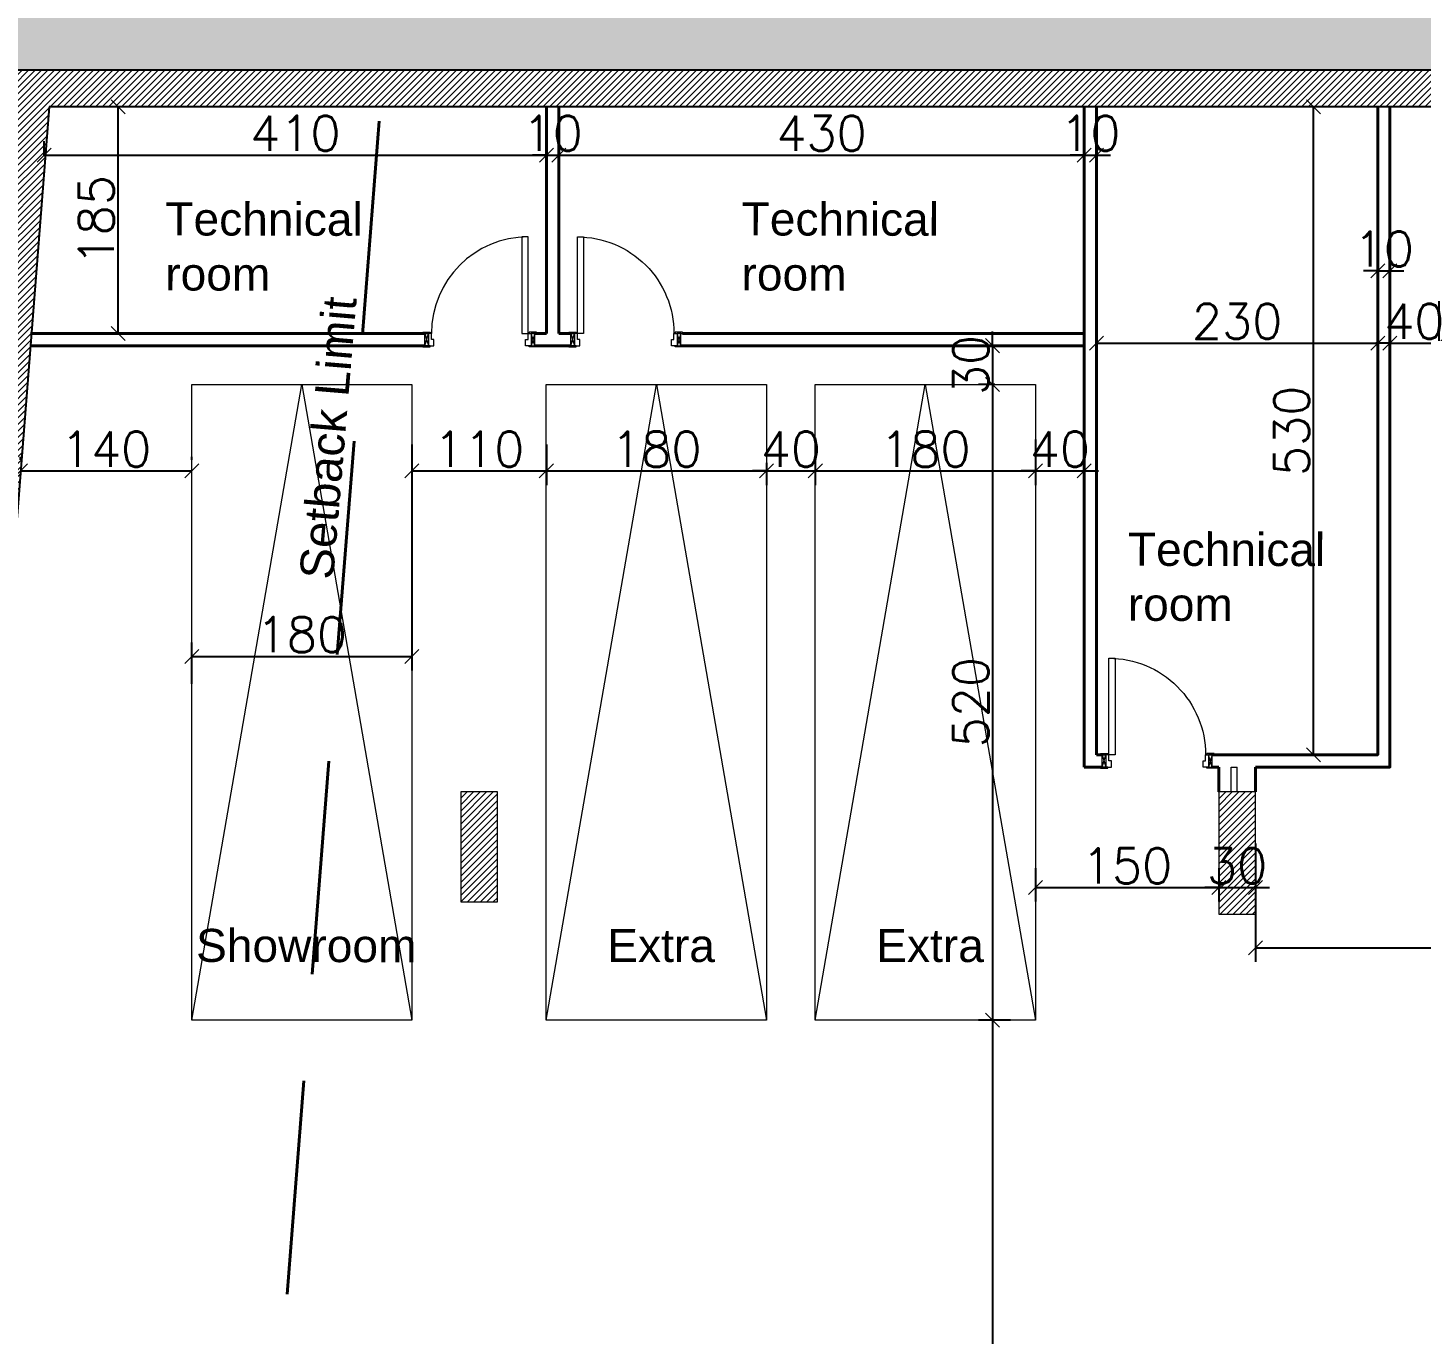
# Model space of a CAD drawing. Header units: metres. Extents: x -322116 to -321123, y -26723 to -26468.
# Drawn here: x -321733.15 to -321721.76, y -26542.24 to -26531.56 of the extents above; entities that cross this region are included whole.
import ezdxf

# ---------------------------------------------------------------- set-up
doc = ezdxf.new("R2010")
doc.units = ezdxf.units.M
doc.header["$LTSCALE"] = 7
doc.header["$MEASUREMENT"] = 0
doc.header["$PDMODE"] = 34
doc.header["$PDSIZE"] = 0.5
doc.linetypes.add('DASHED', pattern=[0.75, 0.5, -0.25])
doc.layers.add('22-1-14-ROAD P2PFGC', color=5, linetype='Continuous')
for name, color, linetype, lineweight in [('A-ANNO-TXT3', 6, 'Continuous', 30), ('A-DOOR', 134, 'Continuous', 18), ('A-GRID-DIMS', 142, 'Continuous', 9), ('A-STRS', 2, 'Continuous', 18), ('A-WALL-BLWO', 7, 'Continuous', 40), ('L-Structure', 5, 'Continuous', 15), ('PATT-CONC', 8, 'Continuous', 9), ('plaster', 1, 'Continuous', 0), ('projection plans', 8, 'Continuous', 5), ('XREF-W09-A-ELEV04$0$A--SECT-TILE', 32, 'Continuous', 5)]:
    doc.layers.add(name, color=color, linetype=linetype, lineweight=lineweight)
doc.styles.add('EG_SIMPLEX', font='SIMPLEX.shx')
doc.styles.get("Standard").update_dxf_attribs({"font": 'romans.shx', "height": 0.5})
doc.dimstyles.new('ERGA-M-0200', dxfattribs={"dimscale": 1.15, "dimtxt": 0.2, "dimasz": 0.2, "dimexe": 0.1, "dimexo": 0.1, "dimgap": 0.06, "dimtad": 1, "dimdec": 1, "dimlfac": 100, "dimrnd": 5, "dimdsep": 46, "dimtxsty": 'EG_SIMPLEX', "dimblk1": 'OBLIQUE', "dimblk2": 'OBLIQUE', "dimsah": 1, "dimcen": 0.3, "dimclrd": 256, "dimclre": 256, "dimclrt": 2, "dimadec": 0, "dimazin": 0, "dimtfac": 1, "dimtdec": 1, "dimtix": 1, "dimtmove": 2, "dimatfit": 3, "dimldrblk": 'OBLIQUE', "dimfxl": 1, "dimtolj": 1, "dimtzin": 0, "dimarcsym": 0})

# ---------------------------------------------------------------- blocks, each defined once
blk = doc.blocks.new('plot limit')
at = {"color": 5, "linetype": 'DASHED', "ltscale": 0.5}
blk.add_lwpolyline([(-321703.4829, -26753.8659), (-321705.0008, -26724.0106), (-321711.838, -26724.5726), (-321722.2069, -26724.9338), (-321726.107, -26724.928), (-321730.075, -26724.7313), (-321732.3893, -26754.2736)], dxfattribs=at)
at = {"layer": 'A-ANNO-TXT3', "lineweight": 5, "insert": (-321730.9321, -26731.0807, 0), "char_height": 0.276, "attachment_point": 1, "rotation": 85.19766}
blk.add_mtext_dynamic_manual_height_columns('\\A1;{\\fArial Unicode MS|b0|i0|c0|p34;Setback Limit}', width=3.166192, gutter_width=3.6928, heights=[1.1191], dxfattribs=at)
blk = doc.blocks.new('CAR')
at = {"layer": 'projection plans'}
blk.add_lwpolyline([(-4465, 51996), (-6265, 51996), (-6265, 46796), (-4465, 46796)], close=True, dxfattribs=at)
blk.add_lwpolyline([(-6265, 51996), (-5365, 46796), (-4465, 51996)], dxfattribs=at)
blk = doc.blocks.new('*U112')
for p, q in [((-200, -100), (-170, 0)), ((-200, 0), (-170, -100)), ((700, -100), (670, 0)), ((700, 0), (670, -100))]:
    blk.add_line(p, q)
for points in [[(-215, 10), (-155, 10), (-155, 0), (-215, 0)], [(715, 10), (655, 10), (655, 0), (715, 0)], [(-215, -110), (-155, -110), (-155, -100), (-215, -100)], [(-170, 0), (-200, 0), (-200, -100), (-170, -100)], [(-145, -100), (-170, -100), (-170, 0), (-125, 0), (-125, -50), (-145, -50), (-145, -100)], [(-95, -890), (-95, -100), (-145, -100), (-145, -890)], [(645, -100), (670, -100), (670, 0), (625, 0), (625, -50), (645, -50), (645, -100)], [(715, -110), (655, -110), (655, -100), (715, -100)], [(670, 0), (700, 0), (700, -100), (670, -100)]]:
    blk.add_lwpolyline(points, close=True)
blk.add_arc((-145, -100), 790, 270, 0)
blk = doc.blocks.new('block')
at = {"layer": 'PATT-CONC', "transparency": 33554610}
h = blk.add_hatch(dxfattribs=at)
h.set_pattern_fill('ANSI31', color=8, scale=0.3)
h.set_pattern_definition([(45, (195, 0), (-0.0265165042945, 0.0265165042945), [])])
h.paths.add_polyline_path([(-321663.329, -26546.458), (-321663.329, -26546.758), (-321664.229, -26546.758), (-321664.229, -26546.458)])
h.paths.add_polyline_path([(-321642.229, -26538.808), (-321641.929, -26538.808), (-321641.929, -26537.808), (-321642.229, -26537.808)])
h.paths.add_polyline_path([(-321648.412, -26538.808), (-321648.112, -26538.808), (-321648.112, -26537.808), (-321648.412, -26537.808)])
h.paths.add_polyline_path([(-321652.212, -26539.308), (-321651.912, -26539.308), (-321651.912, -26538.508), (-321652.212, -26538.508)])
h.paths.add_polyline_path([(-321658.412, -26538.808), (-321658.112, -26538.808), (-321658.112, -26537.808), (-321658.412, -26537.808)])
h.paths.add_polyline_path([(-321658.412, -26547.358), (-321658.112, -26547.358), (-321658.112, -26548.258), (-321658.412, -26548.258)])
h.paths.add_polyline_path([(-321648.413, -26544.135), (-321648.113, -26544.135), (-321648.113, -26545.035), (-321648.413, -26545.035)])
h.paths.add_polyline_path([(-321664.612, -26538.708), (-321664.312, -26538.708), (-321664.312, -26537.808), (-321664.612, -26537.808)])
h.paths.add_polyline_path([(-321640.802, -26544.135), (-321641.102, -26544.135), (-321641.102, -26545.035), (-321640.802, -26545.035)])
h.paths.add_polyline_path([(-321651.912, -26547.958), (-321652.856, -26547.958), (-321652.856, -26548.258), (-321651.912, -26548.258)])
at = {"layer": 'L-Structure'}
for points in [[(-321664.612, -26538.708), (-321664.312, -26538.708), (-321664.312, -26537.808), (-321664.612, -26537.808), (-321664.612, -26538.708)], [(-321658.412, -26538.808), (-321658.112, -26538.808), (-321658.112, -26537.808), (-321658.412, -26537.808), (-321658.412, -26538.808)]]:
    blk.add_lwpolyline(points, dxfattribs=at)
blk = doc.blocks.new('new for 322')
at = {"layer": 'plaster'}
h = blk.add_hatch(dxfattribs=at)
h.set_pattern_fill('ANSI38', color=256, scale=1.6)
h.paths.add_polyline_path([(-321765.079, -26543.078), (-321765.504, -26543.503), (-321766.227, -26542.78), (-321766.296, -26542.78), (-321765.518, -26558.082), (-321764.316, -26558.082)])
h.paths.add_polyline_path([(-321768.583, -26556.863), (-321781.742, -26556.882), (-321781.742, -26554.12), (-321785.212, -26554.12), (-321785.212, -26556.858), (-321797.202, -26556.858), (-321797.296, -26558.058), (-321784.227, -26558.058), (-321784.227, -26555.32), (-321783.067, -26555.32), (-321783.067, -26558.082), (-321768.521, -26558.082)])
h.paths.add_polyline_path([(-321765.58, -26556.858), (-321768.583, -26556.863), (-321768.521, -26558.082), (-321765.518, -26558.082)])
h.paths.add_polyline_path([(-321797.202, -26556.858), (-321800.211, -26556.858), (-321800.305, -26558.058), (-321797.296, -26558.058)])
h.paths.add_polyline_path([(-321799.651, -26549.701), (-321799.117, -26542.887), (-321799.733, -26543.503), (-321800.323, -26542.913), (-321800.847, -26549.607), (-321801.509, -26558.058), (-321800.305, -26558.058), (-321800.211, -26556.858), (-321800.211, -26556.858)])
h.paths.add_polyline_path([(-321798.89, -26539.998), (-321798.257, -26531.905), (-321770.954, -26531.905), (-321771.015, -26530.705), (-321799.366, -26530.705), (-321800.087, -26539.904), (-321800.323, -26542.913), (-321799.733, -26543.503), (-321799.117, -26542.887)])
edge = h.paths.add_edge_path(flags=16)
edge.add_arc((-321799.733, -26542.78), 0.506, 0, 360)
h.paths.add_polyline_path([(-321799.976, -26543.172), (-321799.489, -26543.172), (-321799.489, -26542.834), (-321799.976, -26542.834)], flags=0)
h.paths.add_polyline_path([(-321800.151, -26542.752), (-321799.315, -26542.752), (-321799.315, -26542.415), (-321800.151, -26542.415)], flags=0)
h.paths.add_polyline_path([(-321800.019, -26538.163), (-321799.077, -26538.163), (-321799.077, -26537.713), (-321800.019, -26537.713)], flags=17)
h.paths.add_polyline_path([(-321799.737, -26537.665), (-321799.359, -26537.665), (-321799.359, -26537.205), (-321799.737, -26537.205)], flags=16)
edge = h.paths.add_edge_path()
edge.add_line((-321765.807, -26528.751), (-321767.005, -26528.826))
edge.add_line((-321767.005, -26528.826), (-321766.296, -26542.78))
edge.add_line((-321766.296, -26542.78), (-321766.227, -26542.78))
edge.add_line((-321766.227, -26542.78), (-321766.01, -26542.78))
edge.add_arc((-321765.504, -26542.78), 0.506, 39.0187, 180, ccw=False)
edge.add_line((-321765.11, -26542.461), (-321765.807, -26528.751))
blk = doc.blocks.new('_OBLIQUE')
at = {"color": 0, "linetype": 'ByBlock'}
blk.add_line((-0.5, -0.5), (0.5, 0.5), dxfattribs=at)
blk = doc.blocks.new('*D204')
at = {"layer": 'A-GRID-DIMS', "lineweight": -2, "transparency": 16777216}
for p, q in [((-321733.214, -26535.093), (-321733.214, -26535.068)), ((-321731.812, -26535.093), (-321731.812, -26535.068)), ((-321733.214, -26535.183), (-321731.812, -26535.183))]:
    blk.add_line(p, q, dxfattribs=at)
at = {"layer": 'Defpoints', "color": 0, "transparency": 16777216}
for p in [(-321733.214, -26535.208, 0), (-321731.812, -26535.183), (-321731.812, -26535.208, 0)]:
    blk.add_point(p, dxfattribs=at)
at = {"layer": 'A-GRID-DIMS', "lineweight": -2, "transparency": 16777216, "xscale": 0.115, "yscale": 0.115, "zscale": 0.115, "rotation": 180}
blk.add_blockref('_OBLIQUE', (-321733.214, -26535.183), dxfattribs=at)
at = {"layer": 'A-GRID-DIMS', "lineweight": -2, "transparency": 16777216, "xscale": 0.115, "yscale": 0.115, "zscale": 0.115}
blk.add_blockref('_OBLIQUE', (-321731.812, -26535.183), dxfattribs=at)
at = {"layer": 'A-GRID-DIMS', "color": 2, "transparency": 16777216, "insert": (-321732.513, -26535.005), "char_height": 0.2875, "attachment_point": 5, "style": 'EG_SIMPLEX'}
blk.add_mtext('\\A1;140', dxfattribs=at)
blk = doc.blocks.new('*D205')
at = {"layer": 'A-GRID-DIMS', "lineweight": -2, "transparency": 16777216}
for p, q in [((-321730.012, -26534.967), (-321730.012, -26536.816)), ((-321731.812, -26536.925), (-321731.812, -26536.586)), ((-321731.812, -26536.701), (-321730.012, -26536.701))]:
    blk.add_line(p, q, dxfattribs=at)
at = {"layer": 'Defpoints', "color": 0, "transparency": 16777216}
for p in [(-321730.012, -26534.852, 0), (-321730.012, -26536.701), (-321731.812, -26537.04, 0)]:
    blk.add_point(p, dxfattribs=at)
at = {"layer": 'A-GRID-DIMS', "lineweight": -2, "transparency": 16777216, "xscale": 0.115, "yscale": 0.115, "zscale": 0.115, "rotation": 180}
blk.add_blockref('_OBLIQUE', (-321731.812, -26536.701), dxfattribs=at)
at = {"layer": 'A-GRID-DIMS', "lineweight": -2, "transparency": 16777216, "xscale": 0.115, "yscale": 0.115, "zscale": 0.115}
blk.add_blockref('_OBLIQUE', (-321730.012, -26536.701), dxfattribs=at)
at = {"layer": 'A-GRID-DIMS', "color": 2, "transparency": 16777216, "insert": (-321730.912, -26536.522), "char_height": 0.2875, "attachment_point": 5, "style": 'EG_SIMPLEX'}
blk.add_mtext('\\A1;180', dxfattribs=at)
blk = doc.blocks.new('*D206')
at = {"layer": 'A-GRID-DIMS', "lineweight": -2, "transparency": 16777216}
for p, q in [((-321730.012, -26534.967), (-321730.012, -26535.298)), ((-321728.912, -26534.967), (-321728.912, -26535.298)), ((-321730.012, -26535.183), (-321728.912, -26535.183))]:
    blk.add_line(p, q, dxfattribs=at)
at = {"layer": 'Defpoints', "color": 0, "transparency": 16777216}
for p in [(-321730.012, -26534.852, 0), (-321728.912, -26534.852, 0), (-321728.912, -26535.183)]:
    blk.add_point(p, dxfattribs=at)
at = {"layer": 'A-GRID-DIMS', "lineweight": -2, "transparency": 16777216, "xscale": 0.115, "yscale": 0.115, "zscale": 0.115, "rotation": 180}
blk.add_blockref('_OBLIQUE', (-321730.012, -26535.183), dxfattribs=at)
at = {"layer": 'A-GRID-DIMS', "lineweight": -2, "transparency": 16777216, "xscale": 0.115, "yscale": 0.115, "zscale": 0.115}
blk.add_blockref('_OBLIQUE', (-321728.912, -26535.183), dxfattribs=at)
at = {"layer": 'A-GRID-DIMS', "color": 2, "transparency": 16777216, "insert": (-321729.462, -26535.005), "char_height": 0.2875, "attachment_point": 5, "style": 'EG_SIMPLEX'}
blk.add_mtext('\\A1;110', dxfattribs=at)
blk = doc.blocks.new('*D207')
at = {"layer": 'A-GRID-DIMS', "lineweight": -2, "transparency": 16777216}
for p, q in [((-321728.912, -26534.967), (-321728.912, -26535.298)), ((-321728.912, -26535.183), (-321727.112, -26535.183)), ((-321727.112, -26535.116), (-321727.112, -26535.298))]:
    blk.add_line(p, q, dxfattribs=at)
at = {"layer": 'Defpoints', "color": 0, "transparency": 16777216}
for p in [(-321728.912, -26534.852, 0), (-321727.112, -26535.001, 0), (-321727.112, -26535.183)]:
    blk.add_point(p, dxfattribs=at)
at = {"layer": 'A-GRID-DIMS', "lineweight": -2, "transparency": 16777216, "xscale": 0.115, "yscale": 0.115, "zscale": 0.115, "rotation": 180}
blk.add_blockref('_OBLIQUE', (-321728.912, -26535.183), dxfattribs=at)
at = {"layer": 'A-GRID-DIMS', "lineweight": -2, "transparency": 16777216, "xscale": 0.115, "yscale": 0.115, "zscale": 0.115}
blk.add_blockref('_OBLIQUE', (-321727.112, -26535.183), dxfattribs=at)
at = {"layer": 'A-GRID-DIMS', "color": 2, "transparency": 16777216, "insert": (-321728.012, -26535.005), "char_height": 0.2875, "attachment_point": 5, "style": 'EG_SIMPLEX'}
blk.add_mtext('\\A1;180', dxfattribs=at)
blk = doc.blocks.new('*D208')
at = {"layer": 'A-GRID-DIMS', "lineweight": -2, "transparency": 16777216}
for p, q in [((-321726.712, -26534.927), (-321726.712, -26535.298)), ((-321727.112, -26535.183), (-321727.227, -26535.183)), ((-321727.112, -26535.116), (-321727.112, -26535.298)), ((-321727.112, -26535.183), (-321726.712, -26535.183)), ((-321726.712, -26535.183), (-321726.597, -26535.183))]:
    blk.add_line(p, q, dxfattribs=at)
at = {"layer": 'Defpoints', "color": 0, "transparency": 16777216}
for p in [(-321726.712, -26534.812, 0), (-321727.112, -26535.001, 0), (-321726.712, -26535.183)]:
    blk.add_point(p, dxfattribs=at)
at = {"layer": 'A-GRID-DIMS', "lineweight": -2, "transparency": 16777216, "xscale": 0.115, "yscale": 0.115, "zscale": 0.115}
blk.add_blockref('_OBLIQUE', (-321727.112, -26535.183), dxfattribs=at)
at = {"layer": 'A-GRID-DIMS', "lineweight": -2, "transparency": 16777216, "xscale": 0.115, "yscale": 0.115, "zscale": 0.115, "rotation": 180}
blk.add_blockref('_OBLIQUE', (-321726.712, -26535.183), dxfattribs=at)
at = {"layer": 'A-GRID-DIMS', "color": 2, "transparency": 16777216, "insert": (-321726.912, -26535.005), "char_height": 0.2875, "attachment_point": 5, "style": 'EG_SIMPLEX'}
blk.add_mtext('\\A1;40', dxfattribs=at)
blk = doc.blocks.new('*D209')
at = {"layer": 'A-GRID-DIMS', "lineweight": -2, "transparency": 16777216}
for p, q in [((-321726.712, -26534.927), (-321726.712, -26535.298)), ((-321724.912, -26534.927), (-321724.912, -26535.298)), ((-321726.712, -26535.183), (-321724.912, -26535.183))]:
    blk.add_line(p, q, dxfattribs=at)
at = {"layer": 'Defpoints', "color": 0, "transparency": 16777216}
for p in [(-321726.712, -26534.812, 0), (-321724.912, -26534.812, 0), (-321724.912, -26535.183)]:
    blk.add_point(p, dxfattribs=at)
at = {"layer": 'A-GRID-DIMS', "lineweight": -2, "transparency": 16777216, "xscale": 0.115, "yscale": 0.115, "zscale": 0.115, "rotation": 180}
blk.add_blockref('_OBLIQUE', (-321726.712, -26535.183), dxfattribs=at)
at = {"layer": 'A-GRID-DIMS', "lineweight": -2, "transparency": 16777216, "xscale": 0.115, "yscale": 0.115, "zscale": 0.115}
blk.add_blockref('_OBLIQUE', (-321724.912, -26535.183), dxfattribs=at)
at = {"layer": 'A-GRID-DIMS', "color": 2, "transparency": 16777216, "insert": (-321725.812, -26535.005), "char_height": 0.2875, "attachment_point": 5, "style": 'EG_SIMPLEX'}
blk.add_mtext('\\A1;180', dxfattribs=at)
blk = doc.blocks.new('*D210')
at = {"layer": 'A-GRID-DIMS', "lineweight": -2, "transparency": 16777216}
for p, q in [((-321724.912, -26534.927), (-321724.912, -26535.298)), ((-321724.512, -26534.927), (-321724.512, -26535.298)), ((-321724.912, -26535.183), (-321725.027, -26535.183)), ((-321724.912, -26535.183), (-321724.512, -26535.183)), ((-321724.512, -26535.183), (-321724.397, -26535.183))]:
    blk.add_line(p, q, dxfattribs=at)
at = {"layer": 'Defpoints', "color": 0, "transparency": 16777216}
for p in [(-321724.912, -26534.812, 0), (-321724.512, -26534.812), (-321724.512, -26535.183)]:
    blk.add_point(p, dxfattribs=at)
at = {"layer": 'A-GRID-DIMS', "lineweight": -2, "transparency": 16777216, "xscale": 0.115, "yscale": 0.115, "zscale": 0.115}
blk.add_blockref('_OBLIQUE', (-321724.912, -26535.183), dxfattribs=at)
at = {"layer": 'A-GRID-DIMS', "lineweight": -2, "transparency": 16777216, "xscale": 0.115, "yscale": 0.115, "zscale": 0.115, "rotation": 180}
blk.add_blockref('_OBLIQUE', (-321724.512, -26535.183), dxfattribs=at)
at = {"layer": 'A-GRID-DIMS', "color": 2, "transparency": 16777216, "insert": (-321724.712, -26535.005), "char_height": 0.2875, "attachment_point": 5, "style": 'EG_SIMPLEX'}
blk.add_mtext('\\A1;40', dxfattribs=at)
blk = doc.blocks.new('*D211')
at = {"layer": 'A-GRID-DIMS', "lineweight": -2, "transparency": 16777216}
for p, q in [((-321725.262, -26534.158), (-321725.262, -26534.043)), ((-321725.243, -26534.158), (-321725.377, -26534.158)), ((-321725.262, -26534.158), (-321725.262, -26534.475)), ((-321725.243, -26534.475), (-321725.377, -26534.475)), ((-321725.262, -26534.475), (-321725.262, -26534.59))]:
    blk.add_line(p, q, dxfattribs=at)
at = {"layer": 'Defpoints', "color": 0, "transparency": 16777216}
for p in [(-321725.128, -26534.158, 0), (-321725.262, -26534.475), (-321725.128, -26534.475, 0)]:
    blk.add_point(p, dxfattribs=at)
at = {"layer": 'A-GRID-DIMS', "lineweight": -2, "transparency": 16777216, "xscale": 0.115, "yscale": 0.115, "zscale": 0.115}
for p, rotation in [((-321725.262, -26534.158), 270), ((-321725.262, -26534.475), 90)]:
    blk.add_blockref('_OBLIQUE', p, dxfattribs=dict(at, rotation=rotation))
at = {"layer": 'A-GRID-DIMS', "color": 2, "transparency": 16777216, "insert": (-321725.44, -26534.316), "char_height": 0.2875, "attachment_point": 5, "rotation": 90, "style": 'EG_SIMPLEX'}
blk.add_mtext('\\A1;30', dxfattribs=at)
blk = doc.blocks.new('*D212')
at = {"layer": 'A-GRID-DIMS', "lineweight": -2, "transparency": 16777216}
for p, q in [((-321725.243, -26534.475), (-321725.377, -26534.475)), ((-321725.262, -26534.475), (-321725.262, -26539.675)), ((-321725.115, -26539.675), (-321725.377, -26539.675))]:
    blk.add_line(p, q, dxfattribs=at)
at = {"layer": 'Defpoints', "color": 0, "transparency": 16777216}
for p in [(-321725.128, -26534.475, 0), (-321725.262, -26539.675), (-321725, -26539.675, 0)]:
    blk.add_point(p, dxfattribs=at)
at = {"layer": 'A-GRID-DIMS', "lineweight": -2, "transparency": 16777216, "xscale": 0.115, "yscale": 0.115, "zscale": 0.115}
for p, rotation in [((-321725.262, -26534.475), 90), ((-321725.262, -26539.675), 270)]:
    blk.add_blockref('_OBLIQUE', p, dxfattribs=dict(at, rotation=rotation))
at = {"layer": 'A-GRID-DIMS', "color": 2, "transparency": 16777216, "insert": (-321725.44, -26537.075), "char_height": 0.2875, "attachment_point": 5, "rotation": 90, "style": 'EG_SIMPLEX'}
blk.add_mtext('\\A1;520', dxfattribs=at)
blk = doc.blocks.new('*D213')
at = {"layer": 'A-GRID-DIMS', "lineweight": -2, "transparency": 16777216}
for p, q in [((-321725.115, -26539.675), (-321725.377, -26539.675)), ((-321725.262, -26539.675), (-321725.262, -26545.758)), ((-321724.944, -26545.758), (-321725.377, -26545.758))]:
    blk.add_line(p, q, dxfattribs=at)
at = {"layer": 'Defpoints', "color": 0, "transparency": 16777216}
for p in [(-321725, -26539.675, 0), (-321725.262, -26545.758), (-321724.829, -26545.758)]:
    blk.add_point(p, dxfattribs=at)
at = {"layer": 'A-GRID-DIMS', "lineweight": -2, "transparency": 16777216, "xscale": 0.115, "yscale": 0.115, "zscale": 0.115}
for p, rotation in [((-321725.262, -26539.675), 90), ((-321725.262, -26545.758), 270)]:
    blk.add_blockref('_OBLIQUE', p, dxfattribs=dict(at, rotation=rotation))
at = {"layer": 'A-GRID-DIMS', "color": 2, "transparency": 16777216, "insert": (-321725.44, -26542.716), "char_height": 0.2875, "attachment_point": 5, "rotation": 90, "style": 'EG_SIMPLEX'}
blk.add_mtext('\\A1;610', dxfattribs=at)
blk = doc.blocks.new('*D248')
at = {"layer": 'A-GRID-DIMS', "lineweight": -2, "transparency": 16777216}
for p, q in [((-321724.412, -26534.122), (-321724.412, -26534.023)), ((-321722.112, -26534.122), (-321722.112, -26534.023)), ((-321724.412, -26534.138), (-321722.112, -26534.138))]:
    blk.add_line(p, q, dxfattribs=at)
at = {"layer": 'Defpoints', "color": 0, "transparency": 16777216}
for p in [(-321722.112, -26534.138), (-321724.412, -26534.237), (-321722.112, -26534.237)]:
    blk.add_point(p, dxfattribs=at)
at = {"layer": 'A-GRID-DIMS', "lineweight": -2, "transparency": 16777216, "xscale": 0.115, "yscale": 0.115, "zscale": 0.115, "rotation": 180}
blk.add_blockref('_OBLIQUE', (-321724.412, -26534.138), dxfattribs=at)
at = {"layer": 'A-GRID-DIMS', "lineweight": -2, "transparency": 16777216, "xscale": 0.115, "yscale": 0.115, "zscale": 0.115}
blk.add_blockref('_OBLIQUE', (-321722.112, -26534.138), dxfattribs=at)
at = {"layer": 'A-GRID-DIMS', "color": 2, "transparency": 16777216, "insert": (-321723.262, -26533.959), "char_height": 0.2875, "attachment_point": 5, "style": 'EG_SIMPLEX'}
blk.add_mtext('\\A1;230', dxfattribs=at)
blk = doc.blocks.new('*D249')
at = {"layer": 'A-GRID-DIMS', "lineweight": -2, "transparency": 16777216}
blk.add_line((-321732.415, -26534.058), (-321732.415, -26532.205), dxfattribs=at)
at = {"layer": 'Defpoints', "color": 0, "transparency": 16777216}
for p in [(-321732.415, -26532.205, 586.106), (-321732.415, -26532.205), (-321732.415, -26534.058, 0.001)]:
    blk.add_point(p, dxfattribs=at)
at = {"layer": 'A-GRID-DIMS', "lineweight": -2, "transparency": 16777216, "xscale": 0.115, "yscale": 0.115, "zscale": 0.115}
for p, rotation in [((-321732.415, -26532.205), 90), ((-321732.415, -26534.058), 270)]:
    blk.add_blockref('_OBLIQUE', p, dxfattribs=dict(at, rotation=rotation))
at = {"layer": 'A-GRID-DIMS', "color": 2, "transparency": 16777216, "insert": (-321732.593, -26533.132), "char_height": 0.2875, "attachment_point": 5, "rotation": 90, "style": 'EG_SIMPLEX'}
blk.add_mtext('\\A1;185', dxfattribs=at)
blk = doc.blocks.new('*D250')
at = {"layer": 'A-GRID-DIMS', "lineweight": -2, "transparency": 16777216}
for p, q in [((-321733.019, -26532.605), (-321733.019, -26532.485)), ((-321728.91, -26532.605), (-321728.91, -26532.485)), ((-321733.019, -26532.6), (-321728.91, -26532.6))]:
    blk.add_line(p, q, dxfattribs=at)
at = {"layer": 'Defpoints', "color": 0, "transparency": 16777216}
for p in [(-321728.91, -26532.6), (-321733.019, -26532.72, 0), (-321728.91, -26532.72, 0.001)]:
    blk.add_point(p, dxfattribs=at)
at = {"layer": 'A-GRID-DIMS', "lineweight": -2, "transparency": 16777216, "xscale": 0.115, "yscale": 0.115, "zscale": 0.115, "rotation": 180}
blk.add_blockref('_OBLIQUE', (-321733.019, -26532.6), dxfattribs=at)
at = {"layer": 'A-GRID-DIMS', "lineweight": -2, "transparency": 16777216, "xscale": 0.115, "yscale": 0.115, "zscale": 0.115}
blk.add_blockref('_OBLIQUE', (-321728.91, -26532.6), dxfattribs=at)
at = {"layer": 'A-GRID-DIMS', "color": 2, "transparency": 16777216, "insert": (-321730.965, -26532.421), "char_height": 0.2875, "attachment_point": 5, "style": 'EG_SIMPLEX'}
blk.add_mtext('\\A1;410', dxfattribs=at)
blk = doc.blocks.new('*D251')
at = {"layer": 'A-GRID-DIMS', "lineweight": -2, "transparency": 16777216}
for p, q in [((-321728.81, -26532.32), (-321728.81, -26532.715)), ((-321728.91, -26532.605), (-321728.91, -26532.485)), ((-321728.91, -26532.6), (-321729.025, -26532.6)), ((-321728.91, -26532.6), (-321728.81, -26532.6)), ((-321728.81, -26532.6), (-321728.695, -26532.6))]:
    blk.add_line(p, q, dxfattribs=at)
at = {"layer": 'Defpoints', "color": 0, "transparency": 16777216}
for p in [(-321728.81, -26532.205, 0.001), (-321728.81, -26532.6), (-321728.91, -26532.72, 0.001)]:
    blk.add_point(p, dxfattribs=at)
at = {"layer": 'A-GRID-DIMS', "lineweight": -2, "transparency": 16777216, "xscale": 0.115, "yscale": 0.115, "zscale": 0.115}
blk.add_blockref('_OBLIQUE', (-321728.91, -26532.6), dxfattribs=at)
at = {"layer": 'A-GRID-DIMS', "lineweight": -2, "transparency": 16777216, "xscale": 0.115, "yscale": 0.115, "zscale": 0.115, "rotation": 180}
blk.add_blockref('_OBLIQUE', (-321728.81, -26532.6), dxfattribs=at)
at = {"layer": 'A-GRID-DIMS', "color": 2, "transparency": 16777216, "insert": (-321728.86, -26532.421), "char_height": 0.2875, "attachment_point": 5, "style": 'EG_SIMPLEX'}
blk.add_mtext('\\A1;10', dxfattribs=at)
blk = doc.blocks.new('*D252')
at = {"layer": 'A-GRID-DIMS', "lineweight": -2, "transparency": 16777216}
for p, q in [((-321728.81, -26532.32), (-321728.81, -26532.715)), ((-321724.512, -26532.32), (-321724.512, -26532.715)), ((-321728.81, -26532.6), (-321724.512, -26532.6))]:
    blk.add_line(p, q, dxfattribs=at)
at = {"layer": 'Defpoints', "color": 0, "transparency": 16777216}
for p in [(-321728.81, -26532.205, 0.001), (-321724.512, -26532.205), (-321724.512, -26532.6)]:
    blk.add_point(p, dxfattribs=at)
at = {"layer": 'A-GRID-DIMS', "lineweight": -2, "transparency": 16777216, "xscale": 0.115, "yscale": 0.115, "zscale": 0.115, "rotation": 180}
blk.add_blockref('_OBLIQUE', (-321728.81, -26532.6), dxfattribs=at)
at = {"layer": 'A-GRID-DIMS', "lineweight": -2, "transparency": 16777216, "xscale": 0.115, "yscale": 0.115, "zscale": 0.115}
blk.add_blockref('_OBLIQUE', (-321724.512, -26532.6), dxfattribs=at)
at = {"layer": 'A-GRID-DIMS', "color": 2, "transparency": 16777216, "insert": (-321726.661, -26532.421), "char_height": 0.2875, "attachment_point": 5, "style": 'EG_SIMPLEX'}
blk.add_mtext('\\A1;430', dxfattribs=at)
blk = doc.blocks.new('*D253')
at = {"layer": 'A-GRID-DIMS', "lineweight": -2, "transparency": 16777216}
for p, q in [((-321724.512, -26532.32), (-321724.512, -26532.715)), ((-321724.412, -26532.32), (-321724.412, -26532.715)), ((-321724.512, -26532.6), (-321724.627, -26532.6)), ((-321724.512, -26532.6), (-321724.412, -26532.6)), ((-321724.412, -26532.6), (-321724.297, -26532.6))]:
    blk.add_line(p, q, dxfattribs=at)
at = {"layer": 'Defpoints', "color": 0, "transparency": 16777216}
for p in [(-321724.512, -26532.205), (-321724.412, -26532.205), (-321724.412, -26532.6)]:
    blk.add_point(p, dxfattribs=at)
at = {"layer": 'A-GRID-DIMS', "lineweight": -2, "transparency": 16777216, "xscale": 0.115, "yscale": 0.115, "zscale": 0.115}
blk.add_blockref('_OBLIQUE', (-321724.512, -26532.6), dxfattribs=at)
at = {"layer": 'A-GRID-DIMS', "lineweight": -2, "transparency": 16777216, "xscale": 0.115, "yscale": 0.115, "zscale": 0.115, "rotation": 180}
blk.add_blockref('_OBLIQUE', (-321724.412, -26532.6), dxfattribs=at)
at = {"layer": 'A-GRID-DIMS', "color": 2, "transparency": 16777216, "insert": (-321724.462, -26532.421), "char_height": 0.2875, "attachment_point": 5, "style": 'EG_SIMPLEX'}
blk.add_mtext('\\A1;10', dxfattribs=at)
blk = doc.blocks.new('*D254')
at = {"layer": 'A-GRID-DIMS', "lineweight": -2, "transparency": 16777216}
for p, q in [((-321722.112, -26533.21), (-321722.112, -26533.662)), ((-321722.012, -26533.21), (-321722.012, -26533.662)), ((-321722.112, -26533.547), (-321722.227, -26533.547)), ((-321722.112, -26533.547), (-321722.012, -26533.547)), ((-321722.012, -26533.547), (-321721.897, -26533.547))]:
    blk.add_line(p, q, dxfattribs=at)
at = {"layer": 'Defpoints', "color": 0, "transparency": 16777216}
for p in [(-321722.112, -26533.095), (-321722.012, -26533.095), (-321722.012, -26533.547)]:
    blk.add_point(p, dxfattribs=at)
at = {"layer": 'A-GRID-DIMS', "lineweight": -2, "transparency": 16777216, "xscale": 0.115, "yscale": 0.115, "zscale": 0.115}
blk.add_blockref('_OBLIQUE', (-321722.112, -26533.547), dxfattribs=at)
at = {"layer": 'A-GRID-DIMS', "lineweight": -2, "transparency": 16777216, "xscale": 0.115, "yscale": 0.115, "zscale": 0.115, "rotation": 180}
blk.add_blockref('_OBLIQUE', (-321722.012, -26533.547), dxfattribs=at)
at = {"layer": 'A-GRID-DIMS', "color": 2, "transparency": 16777216, "insert": (-321722.062, -26533.368), "char_height": 0.2875, "attachment_point": 5, "style": 'EG_SIMPLEX'}
blk.add_mtext('\\A1;10', dxfattribs=at)
blk = doc.blocks.new('*D255')
at = {"layer": 'A-GRID-DIMS', "lineweight": -2, "transparency": 16777216}
for p, q in [((-321721.612, -26533.676), (-321721.612, -26534.253)), ((-321722.012, -26533.802), (-321722.012, -26534.253)), ((-321722.012, -26534.138), (-321722.127, -26534.138)), ((-321722.012, -26534.138), (-321721.612, -26534.138)), ((-321721.612, -26534.138), (-321721.497, -26534.138))]:
    blk.add_line(p, q, dxfattribs=at)
at = {"layer": 'Defpoints', "color": 0, "transparency": 16777216}
for p in [(-321721.612, -26533.561), (-321722.012, -26533.687), (-321721.612, -26534.138)]:
    blk.add_point(p, dxfattribs=at)
at = {"layer": 'A-GRID-DIMS', "lineweight": -2, "transparency": 16777216, "xscale": 0.115, "yscale": 0.115, "zscale": 0.115}
blk.add_blockref('_OBLIQUE', (-321722.012, -26534.138), dxfattribs=at)
at = {"layer": 'A-GRID-DIMS', "lineweight": -2, "transparency": 16777216, "xscale": 0.115, "yscale": 0.115, "zscale": 0.115, "rotation": 180}
blk.add_blockref('_OBLIQUE', (-321721.612, -26534.138), dxfattribs=at)
at = {"layer": 'A-GRID-DIMS', "color": 2, "transparency": 16777216, "insert": (-321721.812, -26533.959), "char_height": 0.2875, "attachment_point": 5, "style": 'EG_SIMPLEX'}
blk.add_mtext('\\A1;40', dxfattribs=at)
blk = doc.blocks.new('*D257')
at = {"layer": 'A-GRID-DIMS', "lineweight": -2, "transparency": 16777216}
for p, q in [((-321722.647, -26532.205), (-321722.752, -26532.205)), ((-321722.637, -26537.505), (-321722.637, -26532.205)), ((-321722.647, -26537.505), (-321722.752, -26537.505))]:
    blk.add_line(p, q, dxfattribs=at)
at = {"layer": 'Defpoints', "color": 0, "transparency": 16777216}
for p in [(-321722.637, -26532.205), (-321722.532, -26532.205, 586.106), (-321722.532, -26537.505)]:
    blk.add_point(p, dxfattribs=at)
at = {"layer": 'A-GRID-DIMS', "lineweight": -2, "transparency": 16777216, "xscale": 0.115, "yscale": 0.115, "zscale": 0.115}
for p, rotation in [((-321722.637, -26532.205), 90), ((-321722.637, -26537.505), 270)]:
    blk.add_blockref('_OBLIQUE', p, dxfattribs=dict(at, rotation=rotation))
at = {"layer": 'A-GRID-DIMS', "color": 2, "transparency": 16777216, "insert": (-321722.815, -26534.855), "char_height": 0.2875, "attachment_point": 5, "rotation": 90, "style": 'EG_SIMPLEX'}
blk.add_mtext('\\A1;530', dxfattribs=at)
blk = doc.blocks.new('*D265')
at = {"layer": 'A-GRID-DIMS', "lineweight": -2, "transparency": 16777216}
for p, q in [((-321724.912, -26538.433), (-321724.912, -26538.706)), ((-321723.412, -26538.433), (-321723.412, -26538.706)), ((-321724.912, -26538.591), (-321723.412, -26538.591))]:
    blk.add_line(p, q, dxfattribs=at)
at = {"layer": 'Defpoints', "color": 0, "transparency": 16777216}
for p in [(-321724.912, -26538.318, 0), (-321723.412, -26538.318), (-321723.412, -26538.591)]:
    blk.add_point(p, dxfattribs=at)
at = {"layer": 'A-GRID-DIMS', "lineweight": -2, "transparency": 16777216, "xscale": 0.115, "yscale": 0.115, "zscale": 0.115, "rotation": 180}
blk.add_blockref('_OBLIQUE', (-321724.912, -26538.591), dxfattribs=at)
at = {"layer": 'A-GRID-DIMS', "lineweight": -2, "transparency": 16777216, "xscale": 0.115, "yscale": 0.115, "zscale": 0.115}
blk.add_blockref('_OBLIQUE', (-321723.412, -26538.591), dxfattribs=at)
at = {"layer": 'A-GRID-DIMS', "color": 2, "transparency": 16777216, "insert": (-321724.162, -26538.413), "char_height": 0.2875, "attachment_point": 5, "style": 'EG_SIMPLEX'}
blk.add_mtext('\\A1;150', dxfattribs=at)
blk = doc.blocks.new('*D266')
at = {"layer": 'A-GRID-DIMS', "lineweight": -2, "transparency": 16777216}
for p, q in [((-321723.112, -26538.231), (-321723.112, -26538.706)), ((-321723.412, -26538.433), (-321723.412, -26538.706)), ((-321723.412, -26538.591), (-321723.527, -26538.591)), ((-321723.412, -26538.591), (-321723.112, -26538.591)), ((-321723.112, -26538.591), (-321722.997, -26538.591))]:
    blk.add_line(p, q, dxfattribs=at)
at = {"layer": 'Defpoints', "color": 0, "transparency": 16777216}
for p in [(-321723.112, -26538.116), (-321723.412, -26538.318), (-321723.112, -26538.591)]:
    blk.add_point(p, dxfattribs=at)
at = {"layer": 'A-GRID-DIMS', "lineweight": -2, "transparency": 16777216, "xscale": 0.115, "yscale": 0.115, "zscale": 0.115}
blk.add_blockref('_OBLIQUE', (-321723.412, -26538.591), dxfattribs=at)
at = {"layer": 'A-GRID-DIMS', "lineweight": -2, "transparency": 16777216, "xscale": 0.115, "yscale": 0.115, "zscale": 0.115, "rotation": 180}
blk.add_blockref('_OBLIQUE', (-321723.112, -26538.591), dxfattribs=at)
at = {"layer": 'A-GRID-DIMS', "color": 2, "transparency": 16777216, "insert": (-321723.262, -26538.413), "char_height": 0.2875, "attachment_point": 5, "style": 'EG_SIMPLEX'}
blk.add_mtext('\\A1;30', dxfattribs=at)
blk = doc.blocks.new('*D267')
at = {"layer": 'A-GRID-DIMS', "lineweight": -2, "transparency": 16777216}
for p, q in [((-321723.112, -26538.231), (-321723.112, -26539.199)), ((-321717.212, -26538.623), (-321717.212, -26539.199)), ((-321723.112, -26539.084), (-321717.212, -26539.084))]:
    blk.add_line(p, q, dxfattribs=at)
at = {"layer": 'Defpoints', "color": 0, "transparency": 16777216}
for p in [(-321723.112, -26538.116), (-321717.212, -26538.508), (-321717.212, -26539.084)]:
    blk.add_point(p, dxfattribs=at)
at = {"layer": 'A-GRID-DIMS', "lineweight": -2, "transparency": 16777216, "xscale": 0.115, "yscale": 0.115, "zscale": 0.115, "rotation": 180}
blk.add_blockref('_OBLIQUE', (-321723.112, -26539.084), dxfattribs=at)
at = {"layer": 'A-GRID-DIMS', "lineweight": -2, "transparency": 16777216, "xscale": 0.115, "yscale": 0.115, "zscale": 0.115}
blk.add_blockref('_OBLIQUE', (-321717.212, -26539.084), dxfattribs=at)
at = {"layer": 'A-GRID-DIMS', "color": 2, "transparency": 16777216, "insert": (-321720.162, -26538.906), "char_height": 0.2875, "attachment_point": 5, "style": 'EG_SIMPLEX'}
blk.add_mtext('\\A1;590', dxfattribs=at)

msp = doc.modelspace()

# ---------------------------------------------------------------- hatches: boundary and pattern name
at = {"layer": 'PATT-CONC', "transparency": 33554610}
h = msp.add_hatch(dxfattribs=at)
h.set_pattern_fill('ANSI31', color=8, scale=0.3)
h.set_pattern_definition([(45, (0, 0), (-0.0265165042945, 0.0265165042945), [])])
h.paths.add_polyline_path([(-321732.1786, -26556.5581), (-321732.2021, -26556.8581), (-321735.2113, -26556.8581), (-321733.2566, -26531.9053), (-321701.8485, -26531.9053), (-321700.5785, -26556.8822), (-321703.5836, -26556.8581), (-321703.5989, -26556.5581), (-321700.8954, -26556.5581), (-321702.1336, -26532.2053), (-321732.9791, -26532.2053), (-321734.8869, -26556.5581)])

# ---------------------------------------------------------------- linework, layer by layer
at = {"layer": '22-1-14-ROAD P2PFGC'}
for points, elevation in [([(-321701.8485, -26531.9053), (-321733.2566, -26531.9053)], 586.1059), ([(-321732.9791, -26532.2053), (-321734.8869, -26556.5581), (-321720.5118, -26556.5581), (-321720.5118, -26553.8198)], 0), ([(-321708.5117, -26532.2053), (-321732.9791, -26532.2053)], 586.1059)]:
    msp.add_lwpolyline(points, dxfattribs=dict(at, elevation=elevation))
at = {"layer": 'A-WALL-BLWO'}
for p, q in [((-321733.1321, -26534.0581, 0.0007), (-321729.9068, -26534.0581, 0.0004)), ((-321729.0068, -26534.0581, 0.0004), (-321728.9098, -26534.0581, 0.0003)), ((-321728.8098, -26534.0581, 0.0003), (-321728.7128, -26534.0581, 0.0003)), ((-321727.7978, -26534.0581, 0.0003), (-321724.5118, -26534.0581)), ((-321733.1321, -26534.1581, 0.0007), (-321729.9068, -26534.1581, 0.0004)), ((-321729.0068, -26534.1581, 0.0004), (-321728.7128, -26534.1581, 0.0003)), ((-321727.8128, -26534.1581, 0.0003), (-321724.5118, -26534.1581)), ((-321723.4118, -26537.8081), (-321723.4118, -26537.6053)), ((-321723.1118, -26537.8081), (-321723.1118, -26537.6053))]:
    msp.add_line(p, q, dxfattribs=at)
at = {"layer": 'A-WALL-BLWO', "elevation": 0.0007}
for points in [[(-321728.9098, -26532.2053), (-321728.9098, -26534.0581)], [(-321728.8098, -26534.0581), (-321728.8098, -26532.2053)]]:
    msp.add_lwpolyline(points, dxfattribs=at)
at = {"layer": 'A-WALL-BLWO'}
for points in [[(-321724.5118, -26532.2053), (-321724.5118, -26537.6053)], [(-321724.4118, -26532.2053), (-321724.4118, -26537.5053)], [(-321723.1118, -26537.6053), (-321722.0118, -26537.6053), (-321722.0118, -26532.2053)], [(-321723.1118, -26537.5053), (-321722.1118, -26537.5053), (-321722.1118, -26532.2053)], [(-321724.5118, -26537.6053), (-321724.3648, -26537.6053)], [(-321724.4118, -26537.5053), (-321724.3648, -26537.5053)], [(-321724.3798, -26537.6053), (-321724.3648, -26537.6053)], [(-321723.4648, -26537.5053), (-321723.1118, -26537.5053)], [(-321723.4648, -26537.6053), (-321723.4118, -26537.6053)], [(-321723.1118, -26537.6053), (-321723.1118, -26537.6053)]]:
    msp.add_lwpolyline(points, dxfattribs=at)
at = {"layer": 'XREF-W09-A-ELEV04$0$A--SECT-TILE'}
for p, q in [((-321723.3118, -26537.8081), (-321723.3118, -26537.6053)), ((-321723.2618, -26537.8081), (-321723.2618, -26537.6053))]:
    msp.add_line(p, q, dxfattribs=at)
msp.add_lwpolyline([(-321723.3118, -26537.6053), (-321723.2618, -26537.6053)], dxfattribs=at)

# ---------------------------------------------------------------- block references
at = {"layer": 'A-DOOR', "extrusion": (-5.54664e-07, -1.49774e-07, -1), "xscale": -0.0010000000000001, "yscale": 0.001, "zscale": -0.0010000000000001, "rotation": 180}
msp.add_blockref('*U112', (321729.2068, -26534.1581, 0.1821), dxfattribs=at)
at = {"layer": 'A-DOOR', "extrusion": (5.54664e-07, -1.49774e-07, -1), "xscale": 0.0010000000000001, "yscale": 0.0010000000000001, "zscale": -0.001, "rotation": 180}
for p in [(321728.5128, -26534.1581, -0.1748), (321724.1648, -26537.6053, -0.1745)]:
    msp.add_blockref('*U112', p, dxfattribs=at)
at = {"layer": 'A-STRS', "color": 1, "extrusion": (8.81127e-102, 2.01612e-101, -1), "xscale": 0.001, "yscale": 0.001, "zscale": 0.001, "rotation": 180}
for p in [(321725.5471, -26487.6786, 0), (321722.6471, -26487.6786, 0), (321720.4471, -26487.6786, 0)]:
    msp.add_blockref('CAR', p, dxfattribs=at)
at = {"layer": 'A-WALL-BLWO'}
for name, p in [('plot limit', (0, 195.0262)), ('new for 322', (65, 0)), ('block', (-65, 0))]:
    msp.add_blockref(name, p, dxfattribs=at)

# ---------------------------------------------------------------- texts
at = {"layer": 'A-ANNO-TXT3', "lineweight": 5, "char_height": 0.27, "attachment_point": 1, "rotation": 359.90083}
for s, insert in [('\\A1;{\\fArial Unicode MS|b0|i0|c0|p34;Technical\\Proom}', (-321732.0279, -26532.9865)), ('\\A1;{\\fArial Unicode MS|b0|i0|c0|p34;Technical\\Proom}', (-321727.3144, -26532.9865)), ('\\A1;{\\fArial Unicode MS|b0|i0|c0|p34;Technical\\Proom}', (-321724.155, -26535.6888)), ('\\A1;{\\fArial Unicode MS|b0|i0|c0|p34;Showroom}', (-321731.7766, -26538.9291, 0)), ('\\A1;{\\fArial Unicode MS|b0|i0|c0|p34;Extra}', (-321728.4132, -26538.9291, 0)), ('\\A1;{\\fArial Unicode MS|b0|i0|c0|p34;Extra}', (-321726.2132, -26538.9291, 0))]:
    msp.add_mtext_dynamic_manual_height_columns(s, width=2.985678, gutter_width=3.0774, heights=[1.4075], dxfattribs=dict(at, insert=insert))

# ---------------------------------------------------------------- dimensions: what is measured, and where the dimension line sits
at = {"layer": 'A-GRID-DIMS'}
for base, p1, p2, picture, middle in [((-321728.9098, -26532.5997), (-321733.0195, -26532.7204, 0), (-321728.9098, -26532.7204, 0.0007), '*D250', (-321730.9646, -26532.4214)), ((-321728.8098, -26532.5997), (-321728.9098, -26532.7204, 0.0007), (-321728.8098, -26532.2053, 0.0007), '*D251', (-321728.8598, -26532.4214)), ((-321724.5118, -26532.5997), (-321728.8098, -26532.2053, 0.0007), (-321724.5118, -26532.2053), '*D252', (-321726.6608, -26532.4214)), ((-321724.4118, -26532.5997), (-321724.5118, -26532.2053), (-321724.4118, -26532.2053), '*D253', (-321724.4618, -26532.4214)), ((-321722.0118, -26533.5466), (-321722.1118, -26533.0954), (-321722.0118, -26533.0954), '*D254', (-321722.0618, -26533.3683)), ((-321721.6118, -26534.1377), (-321722.0118, -26533.6866), (-321721.6118, -26533.5613), '*D255', (-321721.8118, -26533.9595)), ((-321722.1118, -26534.1377), (-321724.4118, -26534.2374), (-321722.1118, -26534.2374), '*D248', (-321723.2618, -26533.9595)), ((-321731.81184, -26535.18302), (-321733.21435, -26535.20787, 0), (-321731.81184, -26535.20787, 0), '*D204', (-321732.51309, -26535.00477)), ((-321730.0118, -26536.7006), (-321731.8118, -26537.0399, 0), (-321730.0118, -26534.8522, 0), '*D205', (-321730.9118, -26536.5223)), ((-321728.9118, -26535.183), (-321730.0118, -26534.8522, 0), (-321728.9118, -26534.8522, 0), '*D206', (-321729.4618, -26535.0048)), ((-321727.1118, -26535.183), (-321728.9118, -26534.8522, 0), (-321727.1118, -26535.0009, 0), '*D207', (-321728.0118, -26535.0048)), ((-321726.7118, -26535.183), (-321727.1118, -26535.0009, 0), (-321726.7118, -26534.8117, 0), '*D208', (-321726.9118, -26535.0048)), ((-321724.9118, -26535.183), (-321726.7118, -26534.8117, 0), (-321724.9118, -26534.8117, 0), '*D209', (-321725.8118, -26535.0048)), ((-321724.5118, -26535.183), (-321724.9118, -26534.8117, 0), (-321724.5118, -26534.8117), '*D210', (-321724.7118, -26535.0048)), ((-321723.1118, -26538.5915), (-321723.4118, -26538.3179), (-321723.1118, -26538.1162), '*D266', (-321723.2618, -26538.4132)), ((-321717.2118, -26539.0842), (-321723.1118, -26538.1162), (-321717.2118, -26538.5081), '*D267', (-321720.1618, -26538.906)), ((-321723.4118, -26538.5915), (-321724.9118, -26538.3179, 0), (-321723.4118, -26538.3179), '*D265', (-321724.1618, -26538.4132))]:
    dim = msp.add_linear_dim(base=base, p1=p1, p2=p2, dimstyle='ERGA-M-0200', override={"dimtxt": 0.25, "dimasz": 0.1, "dimgap": 0.03, "dimfxl": 100}, dxfattribs=at)
    dim.commit()
    dim.dimension.update_dxf_attribs({"geometry": picture, "text_midpoint": middle})
for base, p1, p2, picture, middle in [((-321732.4146, -26532.2053), (-321732.4146, -26534.0581, 0.0006), (-321732.4146, -26532.2053, 586.1059), '*D249', (-321732.5928, -26533.1317)), ((-321722.6369, -26532.2053), (-321722.532, -26537.5053), (-321722.532, -26532.2053, 586.1059), '*D257', (-321722.8151, -26534.8553)), ((-321725.2619, -26534.4749), (-321725.128, -26534.1581, 0), (-321725.128, -26534.4749, 0), '*D211', (-321725.4401, -26534.3165)), ((-321725.2619, -26539.6749), (-321725.128, -26534.4749, 0), (-321724.9995, -26539.6749, 0), '*D212', (-321725.4401, -26537.0749)), ((-321725.2619, -26545.7581), (-321724.9995, -26539.6749, 0), (-321724.8289, -26545.7581), '*D213', (-321725.4401, -26542.7165))]:
    dim = msp.add_linear_dim(base=base, p1=p1, p2=p2, angle=90, dimstyle='ERGA-M-0200', override={"dimtxt": 0.25, "dimasz": 0.1, "dimgap": 0.03, "dimfxl": 100}, dxfattribs=at)
    dim.commit()
    dim.dimension.update_dxf_attribs({"geometry": picture, "text_midpoint": middle})

doc.saveas('drawing.dxf')
